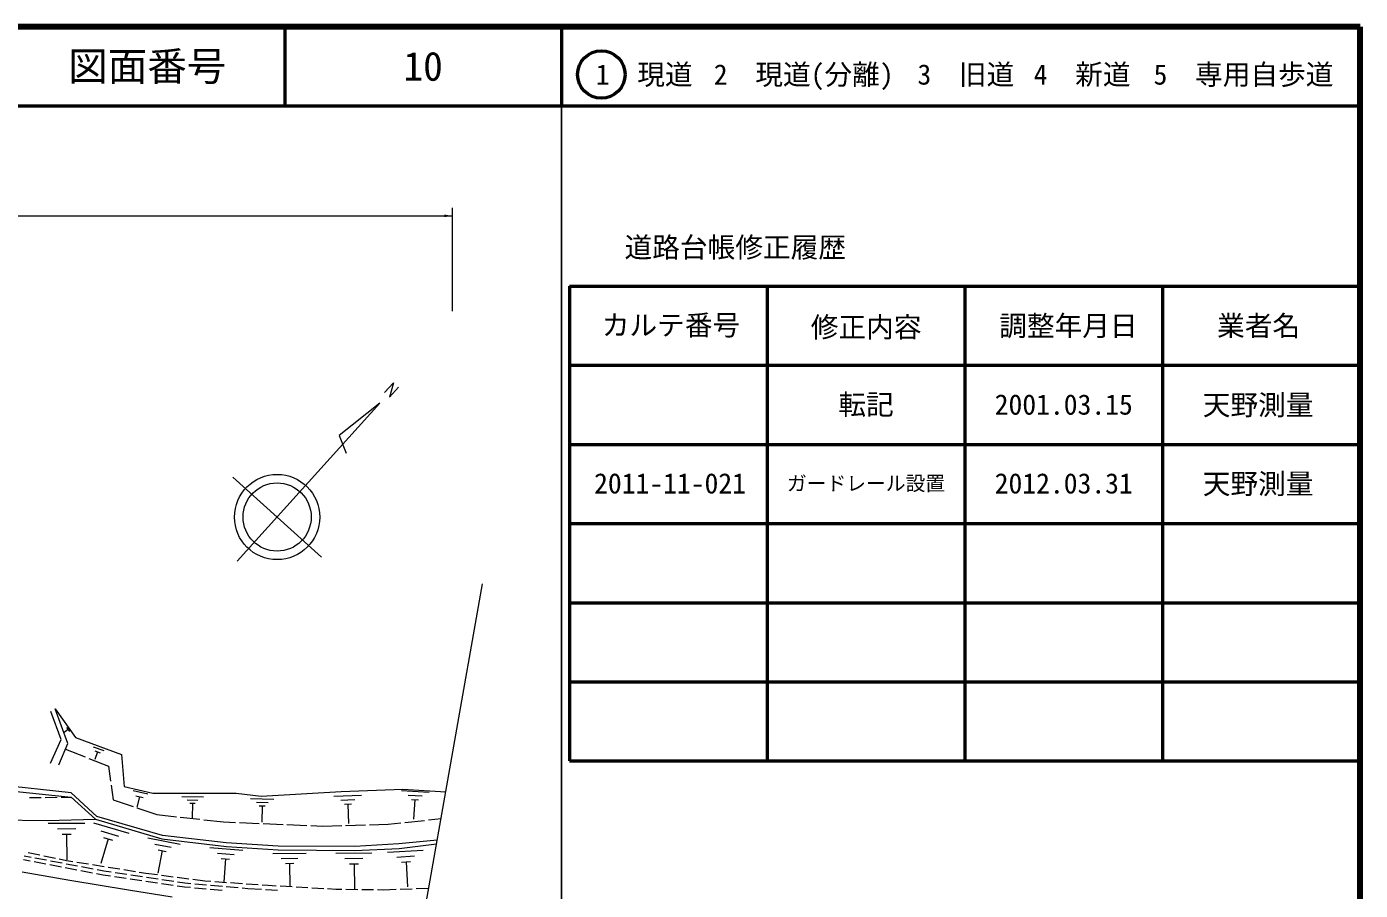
# Model space of a CAD drawing. Units: millimetres, scale not verified. Extents: x 40000 to 680000, y 20000 to 380000.
# Drawn here: x 511369 to 680000, y 270842 to 380000 of the extents above; entities that cross this region are included whole.
import ezdxf
from ezdxf.enums import TextEntityAlignment as Align

# ---------------------------------------------------------------- set-up
doc = ezdxf.new("R2010")
doc.units = ezdxf.units.MM
doc.header["$LTSCALE"] = 1000
for name, color, linetype, lineweight in [('M-BMK-OTRS', 5, 'Continuous', 13), ('M-BMK-SRVR', 3, 'Continuous', 13), ('M-STR-HTXT', 7, 'Continuous', 13), ('M-TTL', 2, 'Continuous', 140), ('M-TTL-BAND', 7, 'Continuous', 25), ('M-TTL-FRAM', 2, 'Continuous', 50), ('M-TTL-LINE', 7, 'Continuous', 50), ('M-WORK', 1, 'Continuous', 13)]:
    doc.layers.add(name, color=color, linetype=linetype, lineweight=lineweight)
doc.layers.add('M-TTL-TXT', color=7, linetype='Continuous')
doc.styles.add('ＭＳ ゴシック', font='')
doc.styles.get('ＭＳ ゴシック').set_extended_font_data('MS Gothic')

# ---------------------------------------------------------------- blocks, each defined once
blk = doc.blocks.new('filled_arrow')
at = {"color": 0, "linetype": 'Continuous', "lineweight": -2}
blk.add_solid([(7.5, 1.25), (0, 0), (7.5, -1.25)], dxfattribs=at)

msp = doc.modelspace()

# ---------------------------------------------------------------- linework, layer by layer
at = {"layer": 'M-BMK-OTRS'}
msp.add_line((561104, 264891), (569006, 309577), dxfattribs=at)
at = {"layer": 'M-BMK-SRVR'}
for p, q in [((556627, 333767), (557741, 335000)), ((557741, 335000), (557263, 333185)), ((557263, 333185), (558376, 334429)), ((556035, 332411), (537979, 312427)), ((556035, 332411), (550902, 328337)), ((550902, 328337), (551779, 326093)), ((548630, 312967), (537439, 323078))]:
    msp.add_line(p, q, dxfattribs=at)
for radius in [5387, 4309]:
    msp.add_circle((543034, 318023), radius, dxfattribs=at)
at = {"layer": 'M-STR-HTXT'}
for p, q in [((448195, 356090), (565177, 356090)), ((565177, 357090), (565177, 344030))]:
    msp.add_line(p, q, dxfattribs=at)
at = {"layer": 'M-TTL'}
for p, q in [((680000, 380000), (40000, 380000)), ((680000, 20000), (680000, 380000))]:
    msp.add_line(p, q, dxfattribs=at)
at = {"layer": 'M-TTL-BAND'}
msp.add_line((579000, 20000), (579000, 370000), dxfattribs=at)
at = {"layer": 'M-TTL-FRAM'}
for p, q in [((580000, 347197), (580000, 287197)), ((580000, 347197), (680000, 347197)), ((580000, 287197), (680000, 287197))]:
    msp.add_line(p, q, dxfattribs=at)
at = {"layer": 'M-TTL-LINE'}
for p, q in [((543997, 380000), (543997, 370000)), ((579000, 380000), (579000, 370000)), ((40000, 370000), (680000, 370000)), ((605000, 347197), (605000, 287197)), ((630000, 347197), (630000, 287197)), ((655000, 347197), (655000, 287197)), ((580000, 337197), (680000, 337197)), ((580000, 327197), (680000, 327197)), ((580000, 317197), (680000, 317197)), ((580000, 307197), (680000, 307197)), ((580000, 297197), (680000, 297197))]:
    msp.add_line(p, q, dxfattribs=at)
msp.add_circle((584031, 373958), 3000, dxfattribs=at)
at = {"layer": 'M-WORK'}
for p, q in [((515748, 289890), (514443, 293460)), ((516574, 289411), (514976, 293780)), ((514976, 293780), (517560, 290157)), ((516605, 291169), (516103, 290808)), ((516425, 291420), (516785, 290917)), ((517560, 290157), (523341, 287999)), ((514390, 286933), (515748, 289890)), ((515455, 286720), (516574, 289411)), ((516274, 288690), (518765, 287700)), ((519787, 288990), (521145, 288516)), ((519984, 288464), (520664, 288227)), ((519230, 287515), (521720, 286525)), ((520324, 288346), (519992, 287395)), ((523341, 287999), (523714, 283949)), ((521720, 286525), (521971, 284641)), ((516996, 283166), (501056, 284871)), ((501109, 284284), (516987, 282606)), ((522037, 284146), (522289, 282262)), ((523714, 283949), (527337, 283124)), ((524826, 283464), (526700, 283019)), ((541017, 282724), (551154, 283323)), ((551154, 283323), (558933, 283616)), ((558780, 283472), (562281, 283240)), ((558933, 283616), (564357, 283289)), ((511718, 282585), (513218, 282591)), ((513718, 282593), (515218, 282599)), ((515718, 282601), (516987, 282606)), ((516987, 282606), (520076, 279831)), ((520246, 280164), (516996, 283166)), ((522289, 282262), (524822, 281422)), ((525161, 282791), (526098, 282568)), ((525630, 282679), (525318, 281368)), ((527337, 283124), (537860, 283124)), ((530978, 282690), (533712, 282639)), ((531654, 282267), (533021, 282242)), ((531988, 281851), (532671, 281838)), ((532330, 281844), (532294, 279931)), ((537860, 283124), (541017, 282724)), ((539691, 282438), (542641, 282383)), ((540420, 281982), (541895, 281954)), ((550203, 282746), (553710, 282855)), ((551096, 282248), (552850, 282302)), ((551551, 281735), (552428, 281763)), ((551990, 281749), (552066, 279294)), ((559620, 282888), (561371, 282773)), ((560023, 282334), (560898, 282276)), ((560461, 282305), (560299, 279855)), ((528558, 277766), (520246, 280164)), ((525296, 281264), (527830, 280424)), ((527830, 280424), (530300, 280150)), ((530797, 280095), (533281, 279820)), ((540781, 281532), (541518, 281518)), ((541150, 281525), (541111, 279460)), ((506449, 279751), (513949, 279672)), ((513949, 279672), (520076, 279831)), ((514082, 279312), (518735, 279350)), ((515251, 278623), (517578, 278643)), ((519823, 279355), (524288, 278045)), ((520076, 279831), (528469, 277358)), ((520743, 278358), (522976, 277703)), ((533778, 279765), (536248, 279492)), ((536248, 279492), (537790, 279426)), ((538289, 279405), (540787, 279299)), ((541287, 279278), (543784, 279172)), ((544284, 279151), (546782, 279045)), ((547281, 279024), (548823, 278959)), ((548823, 278959), (551203, 279028)), ((551703, 279042), (554202, 279115)), ((554701, 279129), (557081, 279199)), ((557081, 279199), (558680, 279369)), ((559178, 279422), (561663, 279687)), ((562161, 279740), (563760, 279910)), ((515838, 277930), (517002, 277940)), ((516420, 277935), (516447, 274677)), ((521663, 277360), (520746, 274234)), ((521104, 277524), (522221, 277197)), ((526681, 277494), (530785, 276695)), ((527587, 276679), (529640, 276279)), ((528469, 277358), (536621, 276399)), ((536577, 276861), (528558, 277766)), ((543184, 276434), (536577, 276861)), ((558422, 276701), (552854, 276381)), ((563277, 277179), (558422, 276701)), ((558475, 276141), (563194, 276710)), ((511069, 275213), (511921, 275051)), ((511576, 275625), (513045, 275320)), ((512412, 274957), (513886, 274676)), ((513534, 275219), (515003, 274914)), ((528494, 275863), (527935, 272990)), ((527981, 275963), (529007, 275764)), ((534514, 276243), (538683, 275926)), ((535509, 275538), (537593, 275379)), ((535982, 274873), (537025, 274794)), ((536621, 276399), (543157, 275955)), ((542512, 275477), (546693, 275534)), ((543157, 275955), (552881, 275875)), ((552854, 276381), (543184, 276434)), ((543566, 274864), (545657, 274893)), ((550476, 275522), (555007, 275584)), ((551618, 274858), (553884, 274889)), ((552881, 275875), (558475, 276141)), ((556988, 275661), (561511, 275937)), ((558161, 275051), (560422, 275190)), ((510970, 274723), (511830, 274559)), ((512321, 274465), (513795, 274185)), ((514286, 274091), (515759, 273810)), ((514377, 274583), (515850, 274302)), ((515493, 274813), (516406, 274623)), ((516251, 273717), (517724, 273436)), ((516342, 274209), (517815, 273928)), ((516406, 274623), (517218, 274494)), ((517711, 274415), (519193, 274178)), ((518215, 273343), (519689, 273062)), ((518306, 273834), (519780, 273554)), ((519686, 274100), (521168, 273863)), ((520271, 273460), (521123, 273298)), ((521123, 273298), (522048, 273161)), ((521661, 273785), (523143, 273548)), ((523637, 273469), (525118, 273233)), ((536504, 274833), (536282, 271915)), ((544097, 274244), (545143, 274259)), ((544620, 274252), (544660, 271325)), ((552194, 274186), (553327, 274202)), ((552760, 274194), (552804, 271022)), ((558767, 274408), (559898, 274477)), ((559333, 274442), (559526, 271276)), ((510789, 273181), (516837, 272142)), ((516837, 272142), (524243, 270890)), ((520180, 272968), (521040, 272805)), ((521040, 272805), (521977, 272666)), ((522472, 272593), (523956, 272374)), ((522543, 273088), (524027, 272869)), ((524451, 272301), (525934, 272082)), ((524521, 272796), (526005, 272577)), ((525612, 273154), (526423, 273025)), ((526423, 273025), (527922, 272827)), ((526429, 272009), (527913, 271790)), ((526500, 272504), (527984, 272285)), ((528408, 271717), (529892, 271498)), ((528418, 272761), (529905, 272565)), ((528478, 272212), (529962, 271993)), ((530401, 272499), (531888, 272303)), ((530457, 271919), (531382, 271783)), ((531382, 271783), (532130, 271718)), ((532383, 272237), (533882, 272039)), ((532628, 271675), (534122, 271545)), ((533882, 272039), (534650, 271985)), ((534620, 271502), (536115, 271373)), ((535149, 271951), (536645, 271846)), ((537144, 271811), (538640, 271707)), ((539139, 271672), (540635, 271568)), ((541134, 271533), (541901, 271480)), ((524243, 270890), (529757, 270038)), ((530386, 271424), (531323, 271286)), ((531323, 271286), (532082, 271220)), ((532580, 271177), (534074, 271048)), ((534572, 271005), (536067, 270875)), ((536613, 271330), (538107, 271200)), ((538605, 271157), (539353, 271092)), ((539353, 271092), (541070, 270982)), ((541569, 270950), (543066, 270853)), ((541901, 271480), (542932, 271422)), ((543432, 271394), (544929, 271310)), ((545428, 271282), (546926, 271198)), ((547425, 271170), (548923, 271086)), ((549422, 271058), (550453, 271000)), ((550453, 271000), (551227, 270990)), ((551727, 270983), (553227, 270963)), ((553727, 270957), (555227, 270937)), ((555727, 270930), (556500, 270920)), ((556500, 270920), (558103, 270976)), ((558603, 270993), (560102, 271045)), ((560602, 271063), (562205, 271118))]:
    msp.add_line(p, q, dxfattribs=at)

# ---------------------------------------------------------------- block references
at = {"layer": 'M-STR-HTXT', "xscale": 133, "yscale": 133, "rotation": 180}
msp.add_blockref('filled_arrow', (565177, 356090), dxfattribs=at)

# ---------------------------------------------------------------- texts
at = {"layer": 'M-TTL-TXT', "style": 'ＭＳ ゴシック'}
for s, height, p in [('図面番号', 3666, (526622, 375000)), ('10', 3666, (561497, 375000)), ('1\u3000現道', 2566, (589448, 373958)), ('2\u3000現道(分離)', 2566, (609619, 373958)), ('3\u3000旧道', 2566, (630121, 373958)), ('4\u3000新道', 2566, (644824, 373958)), ('5\u3000専用自歩道', 2566, (665228, 373958)), ('道路台帳修正履歴', 2566, (600968, 352113)), ('カルテ番号', 2566, (592839, 342277)), ('修正内容', 2566, (617509, 342023)), ('調整年月日', 2566, (643089, 342197)), ('業者名', 2566, (667134, 342197)), ('転記', 2566, (617500, 332245)), ('2001.03.15', 2566, (642500, 332245)), ('天野測量', 2566, (667077, 332189)), ('天野測量', 2566, (667077, 322223)), ('2011-11-021', 2566, (592718, 322280)), ('ガードレール設置', 1833, (617500, 322280)), ('2012.03.31', 2566, (642500, 322280))]:
    msp.add_text(s, height=height, dxfattribs=at).set_placement(p, align=Align.MIDDLE_CENTER)

doc.saveas('drawing.dxf')
